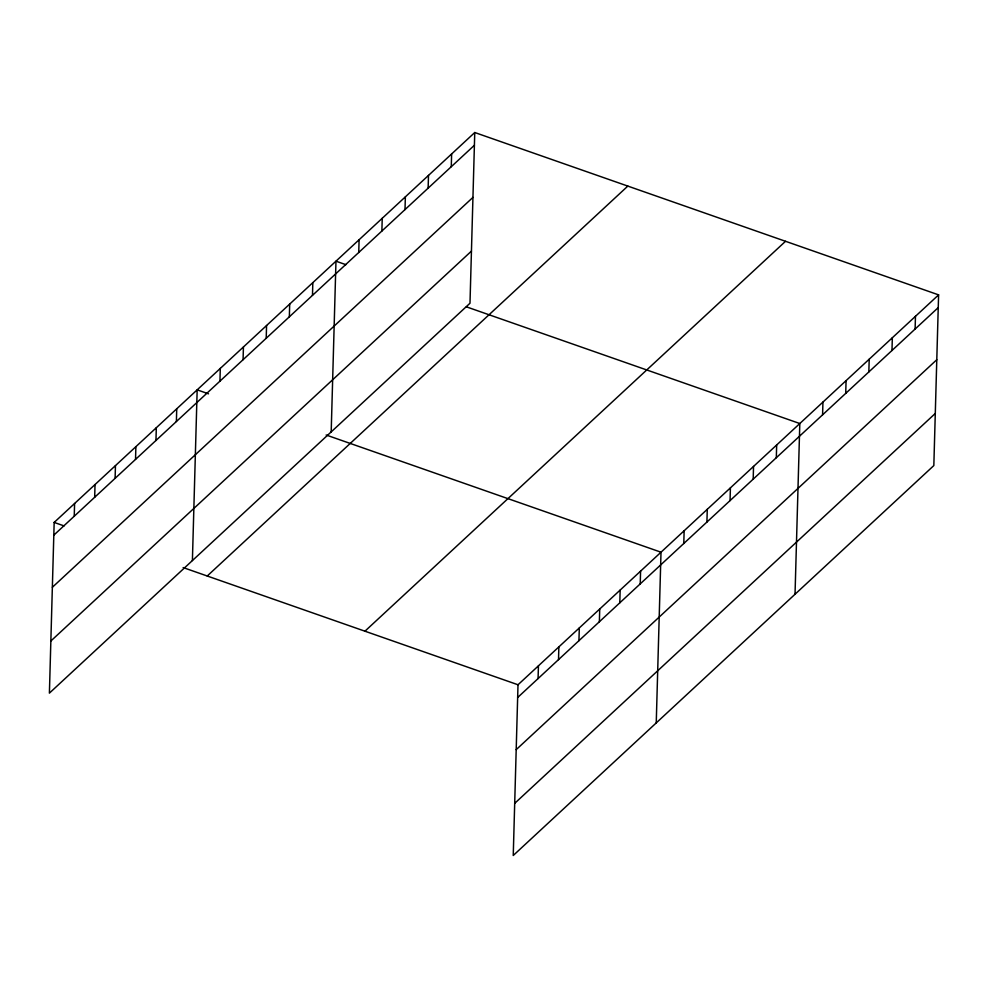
<?xml version="1.0" encoding="UTF-8"?>
<svg xmlns="http://www.w3.org/2000/svg" width="988" height="988" viewBox="0 0 988 988"><rect width="100%" height="100%" fill="white"/><g stroke="black" fill="none" stroke-linecap="round" stroke-linejoin="round"><path stroke-width="1.48" d="M474.759 132.516L54.167 522.43L49.4 693.131L469.992 303.23L474.759 132.516L938.6 294.869L933.833 465.57L513.241 855.485L518.008 684.77L938.6 294.869M74.236 516.23L74.594 503.485M94.675 497.285L95.021 484.552M115.102 478.353L115.46 465.607M135.529 459.408L135.887 446.675M155.956 440.475L156.314 427.73M176.383 421.53L176.741 408.797M192.401 560.567L197.168 389.852L208.505 393.829M219.941 381.158L220.299 368.413M243.073 359.706L243.431 346.973M266.217 338.267L266.562 325.521M289.348 316.815L289.694 304.082M312.48 295.375L312.826 282.63M331.19 431.892L335.969 261.19L345.886 264.661M358.743 252.483L359.101 239.738M381.874 231.044L382.233 218.299M405.006 209.592L405.364 196.859M428.137 188.152L428.496 175.407M451.269 166.7L451.627 153.967M538.077 678.571L538.435 665.838M558.516 659.638L558.862 646.893M578.943 640.706L579.301 627.96M599.37 621.761L599.728 609.028M619.797 602.828L620.155 590.083M640.224 583.883L640.582 571.15M656.242 722.907L661.009 552.206L326.139 435.004M683.782 543.499L684.141 530.766M706.914 522.059L707.272 509.314M730.058 500.607L730.404 487.874M753.189 479.168L753.535 466.422M776.321 457.716L776.667 444.983M795.031 594.245L799.811 423.531L466.361 306.823M822.584 414.837L822.942 402.091M845.716 393.385L846.074 380.652M868.847 371.945L869.205 359.2M891.979 350.493L892.337 337.76M915.11 329.053L915.468 316.308M53.809 535.163L474.401 145.261M52.352 587.292L472.943 197.39M50.857 641.002L471.449 251.1M207.233 576.004L627.825 186.09M364.943 631.196L785.534 241.294M517.65 697.516L938.242 307.601M516.193 749.645L936.785 359.731M514.699 803.355L935.29 413.441M54.167 522.43L64.084 525.9M183.138 567.569L518.008 684.77"/></g></svg>
